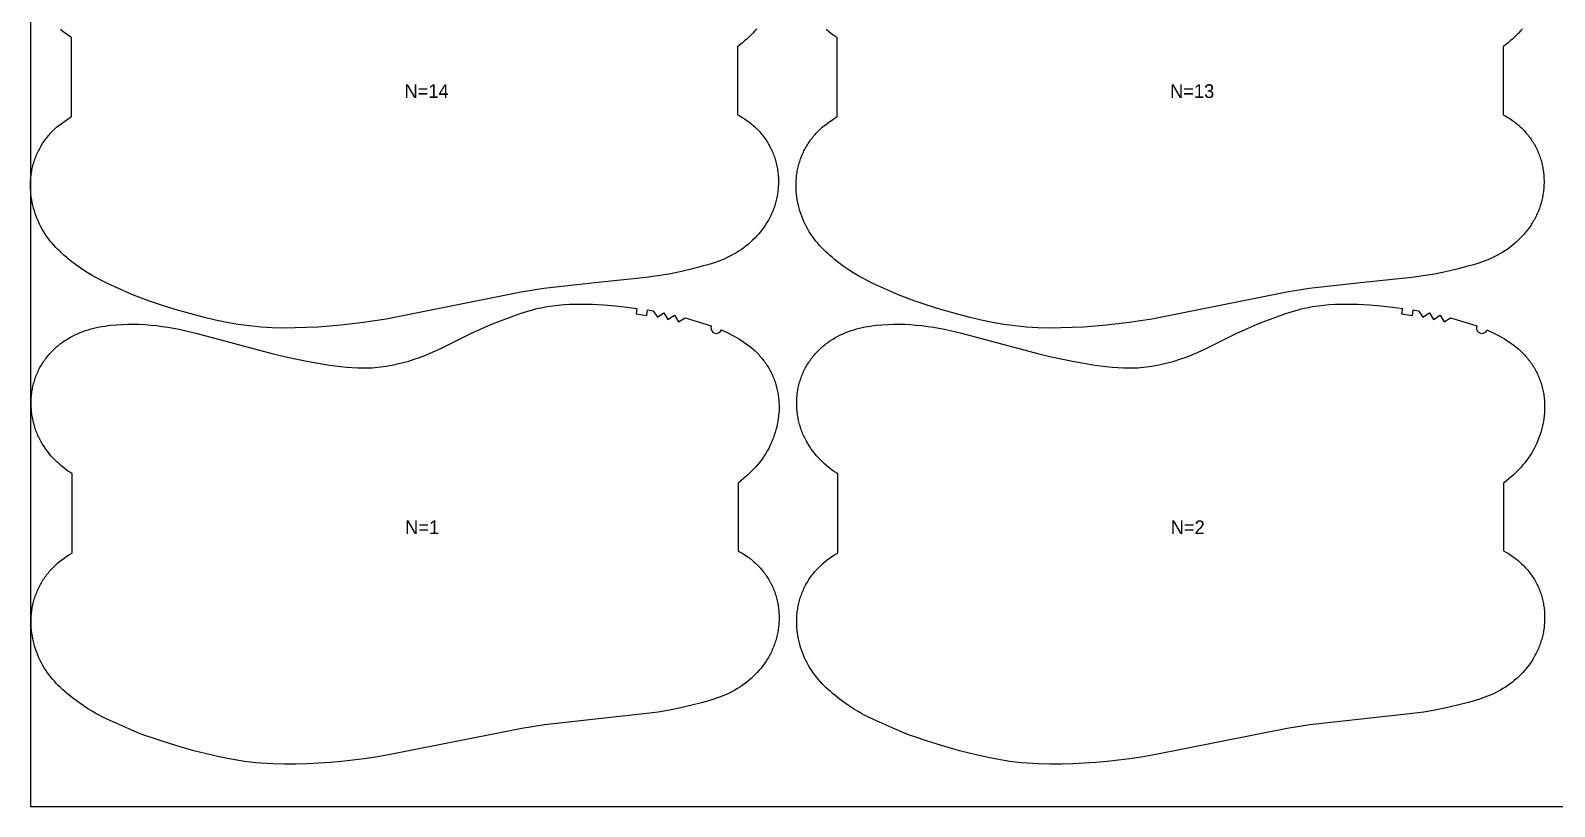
# Model space of a CAD drawing. Header units: inches. Extents: x 0 to 1960, y -78 to 1069.
# Drawn here: x 0 to 557, y -78 to 206 of the extents above; entities that cross this region are included whole.
import ezdxf

# ---------------------------------------------------------------- set-up
doc = ezdxf.new("R2010")
doc.units = ezdxf.units.IN

msp = doc.modelspace()

# ---------------------------------------------------------------- linework, layer by layer
at = {"layer": '1'}
for points in [[(0, -77.8574), (1959.7864, -77.8574), (1959.7864, 1068.9969), (0, 1068.9969), (0, -77.8574)], [(252.6711, 96.495), (255.4772, 95.1926), (256.8533, 94.4847), (258.209, 93.7364), (259.1138, 93.2059), (260.0064, 92.6546), (260.8846, 92.0815), (261.7465, 91.4853), (262.5899, 90.8646), (263.4128, 90.2184), (264.2131, 89.5453), (264.6041, 89.1983), (264.9887, 88.8441), (265.3666, 88.4827), (265.7378, 88.1141), (266.102, 87.7385), (266.4592, 87.3559), (266.8092, 86.9667), (267.152, 86.5709), (267.4873, 86.1687), (267.8151, 85.7603), (268.1353, 85.3457), (268.4477, 84.9252), (268.7522, 84.4989), (269.0487, 84.0669), (269.337, 83.6295), (269.6171, 83.1867), (269.8889, 82.7387), (270.1521, 82.2856), (270.4068, 81.8277), (270.6527, 81.3651), (270.8899, 80.8979), (271.1183, 80.4264), (271.3377, 79.9507), (271.5481, 79.471), (271.7494, 78.9874), (271.9416, 78.5002), (272.1245, 78.0094), (272.2982, 77.5154), (272.4624, 77.0182), (272.6172, 76.5181), (272.7625, 76.0151), (272.8981, 75.5095), (273.024, 75.0015), (273.1402, 74.4913), (273.2465, 73.9789), (273.343, 73.4646), (273.4299, 72.9485), (273.5071, 72.4309), (273.5747, 71.9119), (273.6328, 71.3917), (273.6816, 70.8704), (273.7209, 70.3483), (273.751, 69.8255), (273.7719, 69.3022), (273.7864, 68.2547), (273.7649, 67.2073), (273.708, 66.1613), (273.6163, 65.1181), (273.4904, 64.0787), (273.3308, 63.044), (273.138, 62.0148), (272.9125, 60.992), (272.655, 59.9766), (272.366, 58.9694), (272.0459, 57.9712), (271.6953, 56.9831), (271.3144, 56.0063), (270.903, 55.0422), (270.4614, 54.0919), (269.9894, 53.1568), (269.4873, 52.2383), (268.9549, 51.3376), (268.3924, 50.4561), (267.8001, 49.5947), (267.1796, 48.7533), (266.5329, 47.9312), (265.8618, 47.1279), (265.1683, 46.343), (264.4543, 45.5759), (263.7218, 44.826), (262.9726, 44.0928), (262.2086, 43.3757), (261.4305, 42.6743), (260.6392, 41.9882), (259.8355, 41.3167), (258.7864, 40.4856), (258.7864, 15.6683), (259.6084, 15.2219), (260.512, 14.6914), (261.397, 14.1306), (262.262, 13.5396), (262.6865, 13.2328), (263.1055, 12.9186), (263.5187, 12.5969), (263.9259, 12.2678), (264.327, 11.9313), (264.7217, 11.5874), (265.11, 11.2362), (265.4915, 10.8777), (265.8661, 10.5118), (266.2337, 10.1388), (266.594, 9.7588), (266.947, 9.372), (267.2925, 8.9784), (267.6304, 8.5782), (267.9604, 8.1715), (268.2826, 7.7586), (268.5966, 7.3395), (268.9023, 6.9144), (269.1997, 6.4834), (269.4885, 6.0467), (269.7687, 5.6045), (270.04, 5.1568), (270.3023, 4.7037), (270.5555, 4.2456), (270.7994, 3.7824), (271.034, 3.3145), (271.2592, 2.8419), (271.475, 2.3649), (271.6814, 1.8838), (271.8783, 1.3986), (272.0658, 0.9097), (272.2437, 0.4172), (272.412, -0.0787), (272.5707, -0.5778), (272.7198, -1.0799), (272.8592, -1.5847), (272.9889, -2.0922), (273.1088, -2.602), (273.2189, -3.1139), (273.3193, -3.6279), (273.4097, -4.1435), (273.4904, -4.6608), (273.5613, -5.1795), (273.6224, -5.6995), (273.6738, -6.2205), (273.7155, -6.7423), (273.7476, -7.2649), (273.7701, -7.7881), (273.783, -8.3116), (273.7864, -8.8353), (273.7803, -9.3591), (273.7647, -9.8827), (273.7397, -10.4059), (273.7053, -10.9287), (273.6615, -11.4507), (273.6084, -11.972), (273.5461, -12.4922), (273.4744, -13.0112), (273.3935, -13.5288), (273.3034, -14.0449), (273.2041, -14.5592), (273.0955, -15.0716), (272.9778, -15.582), (272.8509, -16.09), (272.7148, -16.5957), (272.5696, -17.0987), (272.4152, -17.5989), (272.2517, -18.0962), (272.0792, -18.5903), (271.8975, -19.0811), (271.7068, -19.5684), (271.507, -20.052), (271.2982, -20.5318), (271.0805, -21.0077), (270.8541, -21.4794), (270.6191, -21.9471), (270.3757, -22.4105), (270.1241, -22.8695), (269.8643, -23.3241), (269.5965, -23.7742), (269.0377, -24.6603), (268.4489, -25.5271), (267.8312, -26.3737), (267.186, -27.1995), (266.5145, -28.0036), (265.8174, -28.7854), (265.0957, -29.5444), (264.3503, -30.2801), (263.582, -30.9917), (262.7917, -31.6789), (261.9803, -32.3409), (261.1486, -32.9773), (260.2974, -33.5876), (259.428, -34.1715), (258.5413, -34.7291), (257.6385, -35.2603), (256.7206, -35.7651), (255.7887, -36.2433), (254.8439, -36.695), (253.8873, -37.1201), (252.92, -37.5189), (251.9432, -37.8936), (250.958, -38.2465), (249.9655, -38.5803), (247.9635, -39.2002), (245.9466, -39.7732), (241.8921, -40.831), (237.8123, -41.7772), (233.7058, -42.6066), (229.5755, -43.3079), (225.4261, -43.8792), (206.6797, -45.8686), (187.9442, -47.9586), (179.674, -49.2999), (130.366, -59.0924), (126.2303, -59.7585), (122.0823, -60.3481), (113.7625, -61.3378), (109.5898, -61.7091), (105.4102, -61.9949), (101.2261, -62.2001), (97.0385, -62.3238), (92.8488, -62.3574), (88.6607, -62.2689), (86.5687, -62.1677), (84.4791, -62.0255), (82.3928, -61.8413), (80.3108, -61.6142), (78.2339, -61.3439), (76.1624, -61.0331), (72.0367, -60.304), (67.9349, -59.4529), (63.8555, -58.5), (59.7972, -57.4605), (53.1804, -55.5723), (47.7565, -53.8637), (43.7836, -52.5303), (41.8121, -51.8234), (39.8557, -51.078), (37.9169, -50.2889), (35.9921, -49.4649), (28.3464, -46.0276), (26.4591, -45.12), (24.5984, -44.1621), (23.6807, -43.6592), (22.7721, -43.1399), (20.9817, -42.0546), (19.2269, -40.9108), (17.5075, -39.7133), (15.8244, -38.4654), (14.1823, -37.1645), (13.3785, -36.493), (12.5873, -35.8069), (11.8092, -35.1055), (11.0451, -34.3884), (10.296, -33.6552), (9.5634, -32.9053), (8.8495, -32.1382), (8.156, -31.3532), (7.4849, -30.55), (6.8382, -29.7279), (6.2177, -28.8865), (5.6254, -28.0251), (5.0629, -27.1436), (4.5305, -26.2429), (4.0283, -25.3244), (3.5564, -24.3893), (3.1147, -23.439), (2.7034, -22.4749), (2.3224, -21.4981), (1.9719, -20.51), (1.6518, -19.5118), (1.3628, -18.5046), (1.1052, -17.4892), (0.8798, -16.4664), (0.687, -15.4372), (0.5274, -14.4025), (0.4014, -13.3631), (0.3097, -12.3199), (0.2529, -11.2739), (0.2314, -10.2265), (0.2459, -9.179), (0.2667, -8.6557), (0.2968, -8.1329), (0.3362, -7.6108), (0.3849, -7.0895), (0.4431, -6.5693), (0.5107, -6.0503), (0.5879, -5.5327), (0.6747, -5.0166), (0.7713, -4.5023), (0.8776, -3.9899), (0.9938, -3.4797), (1.1197, -2.9716), (1.2553, -2.4661), (1.4006, -1.9631), (1.5553, -1.463), (1.7196, -0.9658), (1.8932, -0.4718), (2.0762, 0.019), (2.2684, 0.5062), (2.4697, 0.9898), (2.6801, 1.4695), (2.8995, 1.9452), (3.1279, 2.4167), (3.365, 2.8839), (3.611, 3.3465), (3.8656, 3.8044), (4.1289, 4.2575), (4.4006, 4.7055), (4.6807, 5.1483), (4.9691, 5.5857), (5.2656, 6.0177), (5.5701, 6.444), (5.8825, 6.8645), (6.2027, 7.2791), (6.5305, 7.6875), (6.8658, 8.0897), (7.2085, 8.4855), (7.5586, 8.8748), (7.9157, 9.2573), (8.28, 9.6329), (8.6511, 10.0015), (9.0291, 10.3629), (9.4137, 10.7171), (9.8047, 11.0641), (10.605, 11.7372), (11.4279, 12.3834), (12.2713, 13.0041), (13.1331, 13.6003), (14.0114, 14.1734), (14.9039, 14.7247), (15.2314, 14.9167), (15.2314, 43.9062), (14.5898, 44.3097), (13.7203, 44.8936), (12.8692, 45.5039), (12.0375, 46.1403), (11.226, 46.8023), (10.4357, 47.4894), (9.6674, 48.2011), (8.922, 48.9367), (8.2004, 49.6958), (7.5033, 50.4776), (6.8317, 51.2817), (6.1865, 52.1075), (5.5689, 52.9541), (4.9801, 53.8209), (4.4213, 54.707), (4.1535, 55.1571), (3.8937, 55.6117), (3.642, 56.0707), (3.3986, 56.5341), (3.1636, 57.0018), (2.9372, 57.4735), (2.7196, 57.9494), (2.5108, 58.4291), (2.311, 58.9128), (2.1203, 59.4001), (1.9386, 59.8909), (1.766, 60.385), (1.6026, 60.8822), (1.4482, 61.3825), (1.303, 61.8855), (1.1669, 62.3912), (1.04, 62.8992), (0.9223, 63.4096), (0.8137, 63.922), (0.7144, 64.4363), (0.6242, 64.9524), (0.5433, 65.47), (0.4717, 65.989), (0.4093, 66.5092), (0.3563, 67.0305), (0.3125, 67.5525), (0.2781, 68.0753), (0.2531, 68.5985), (0.2375, 69.1221), (0.2314, 69.6459), (0.2348, 70.1696), (0.2477, 70.6931), (0.2702, 71.2162), (0.3022, 71.7389), (0.344, 72.2607), (0.3954, 72.7817), (0.4565, 73.3017), (0.5274, 73.8204), (0.608, 74.3377), (0.6985, 74.8533), (0.7988, 75.3673), (0.909, 75.8792), (1.0289, 76.389), (1.1586, 76.8964), (1.298, 77.4013), (1.4471, 77.9034), (1.6058, 78.4025), (1.7741, 78.8984), (1.952, 79.3909), (2.1394, 79.8798), (2.3364, 80.365), (2.5428, 80.8461), (2.7586, 81.3231), (2.9838, 81.7957), (3.2184, 82.2636), (3.4623, 82.7268), (3.7155, 83.1849), (3.9778, 83.6379), (4.2491, 84.0857), (4.5292, 84.5279), (4.8181, 84.9646), (5.1154, 85.3956), (5.4212, 85.8207), (5.7352, 86.2398), (6.0573, 86.6527), (6.3874, 87.0594), (6.7252, 87.4595), (7.0707, 87.8532), (7.4238, 88.24), (7.7841, 88.62), (8.1517, 88.993), (8.5263, 89.3589), (8.9078, 89.7174), (9.296, 90.0686), (9.6908, 90.4125), (10.0919, 90.749), (10.4991, 91.0781), (10.9123, 91.3998), (11.3312, 91.714), (11.7558, 92.0207), (12.6208, 92.6117), (13.5058, 93.1726), (14.4093, 93.7031), (15.3299, 94.203), (16.2659, 94.6723), (17.2162, 95.1113), (18.1797, 95.5206), (19.1552, 95.9006), (20.1416, 96.2519), (21.1378, 96.575), (22.1425, 96.8702), (23.1547, 97.1383), (24.1732, 97.3797), (25.1974, 97.5956), (26.2266, 97.7875), (27.2601, 97.9565), (28.2972, 98.104), (29.3373, 98.2313), (31.4239, 98.4305), (33.515, 98.563), (35.6086, 98.6319), (37.7028, 98.6382), (39.7961, 98.5835), (41.8871, 98.4696), (43.9747, 98.3004), (46.0581, 98.0807), (48.1365, 97.815), (50.209, 97.5071), (52.2746, 97.1569), (54.3321, 96.7637), (56.3803, 96.3266), (60.4496, 95.3342), (88.7941, 87.809), (92.8678, 86.8307), (96.9583, 85.9255), (101.0654, 85.0994), (105.1871, 84.3498), (109.322, 83.6799), (113.4743, 83.1246), (115.5583, 82.9043), (117.6468, 82.7349), (119.7382, 82.628), (120.7846, 82.6016), (121.8313, 82.5951), (122.8779, 82.6097), (123.9243, 82.6454), (124.9699, 82.7018), (126.0144, 82.7785), (127.0574, 82.8752), (128.0984, 82.9916), (129.1371, 83.1272), (130.173, 83.2818), (131.2058, 83.4549), (132.2354, 83.6461), (134.2841, 84.0804), (136.3182, 84.5807), (138.3366, 85.1426), (140.3381, 85.7627), (142.3204, 86.4408), (144.2811, 87.1776), (146.2179, 87.9735), (148.1296, 88.8269), (150.021, 89.7259), (161.2645, 95.3441), (165.0782, 97.0774), (168.9384, 98.7056), (172.8343, 100.2443), (176.764, 101.6971), (178.7423, 102.3891), (180.7323, 103.0449), (182.737, 103.6497), (183.7458, 103.9282), (184.7594, 104.1884), (185.7781, 104.4287), (186.8015, 104.6494), (187.8291, 104.8509), (188.8605, 105.0338), (190.9325, 105.346), (193.0135, 105.5903), (195.1003, 105.7716), (197.191, 105.8959), (199.2843, 105.9697), (201.3789, 105.9995), (203.4737, 105.9906), (205.5679, 105.9439), (207.6607, 105.859), (209.7515, 105.7356), (213.9251, 105.3792), (218.0881, 104.9068), (221.7593, 104.4185), (221.4783, 102.4383), (225.3924, 101.8428), (225.7137, 103.8168), (227.6859, 103.4847), (229.287, 101.1637), (231.6178, 102.7496), (233.1538, 100.3871), (235.5273, 101.9051), (236.9892, 99.4967), (239.4087, 100.94), (244.1994, 99.5123), (248.9567, 97.9769), (248.8276, 97.3704), (248.8905, 96.7535), (249.1393, 96.1856), (249.5501, 95.7211), (250.0834, 95.4049), (250.688, 95.2672), (251.3056, 95.3213), (251.8771, 95.562), (252.3473, 95.9662), (252.6711, 96.495)], [(532.6711, 96.495), (535.4772, 95.1926), (536.8533, 94.4847), (538.209, 93.7364), (539.1138, 93.2059), (540.0064, 92.6546), (540.8846, 92.0815), (541.7465, 91.4853), (542.5899, 90.8646), (543.4128, 90.2184), (544.2131, 89.5453), (544.6041, 89.1983), (544.9887, 88.8441), (545.3666, 88.4827), (545.7378, 88.1141), (546.102, 87.7385), (546.4592, 87.3559), (546.8092, 86.9667), (547.152, 86.5709), (547.4873, 86.1687), (547.8151, 85.7603), (548.1353, 85.3457), (548.4477, 84.9252), (548.7522, 84.4989), (549.0487, 84.0669), (549.337, 83.6295), (549.6171, 83.1867), (549.8889, 82.7387), (550.1521, 82.2856), (550.4068, 81.8277), (550.6527, 81.3651), (550.8899, 80.8979), (551.1183, 80.4264), (551.3377, 79.9507), (551.5481, 79.471), (551.7494, 78.9874), (551.9416, 78.5002), (552.1245, 78.0094), (552.2982, 77.5154), (552.4624, 77.0182), (552.6172, 76.5181), (552.7625, 76.0151), (552.8981, 75.5095), (553.024, 75.0015), (553.1402, 74.4913), (553.2465, 73.9789), (553.343, 73.4646), (553.4299, 72.9485), (553.5071, 72.4309), (553.5747, 71.9119), (553.6328, 71.3917), (553.6816, 70.8704), (553.7209, 70.3483), (553.751, 69.8255), (553.7719, 69.3022), (553.7864, 68.2547), (553.7649, 67.2073), (553.708, 66.1613), (553.6163, 65.1181), (553.4904, 64.0787), (553.3308, 63.044), (553.138, 62.0148), (552.9125, 60.992), (552.655, 59.9766), (552.366, 58.9694), (552.0459, 57.9712), (551.6953, 56.9831), (551.3144, 56.0063), (550.903, 55.0422), (550.4614, 54.0919), (549.9894, 53.1568), (549.4873, 52.2383), (548.9549, 51.3376), (548.3924, 50.4561), (547.8001, 49.5947), (547.1796, 48.7533), (546.5329, 47.9312), (545.8618, 47.1279), (545.1683, 46.343), (544.4543, 45.5759), (543.7218, 44.826), (542.9726, 44.0928), (542.2086, 43.3757), (541.4305, 42.6743), (540.6392, 41.9882), (539.8355, 41.3167), (538.7864, 40.4856), (538.7864, 15.6683), (539.6084, 15.2219), (540.512, 14.6914), (541.397, 14.1306), (542.262, 13.5396), (542.6865, 13.2328), (543.1055, 12.9186), (543.5187, 12.5969), (543.9259, 12.2678), (544.327, 11.9313), (544.7217, 11.5874), (545.11, 11.2362), (545.4915, 10.8777), (545.8661, 10.5118), (546.2337, 10.1388), (546.594, 9.7588), (546.947, 9.372), (547.2925, 8.9784), (547.6304, 8.5782), (547.9604, 8.1715), (548.2826, 7.7586), (548.5966, 7.3395), (548.9023, 6.9144), (549.1997, 6.4834), (549.4885, 6.0467), (549.7687, 5.6045), (550.04, 5.1568), (550.3023, 4.7037), (550.5555, 4.2456), (550.7994, 3.7824), (551.034, 3.3145), (551.2592, 2.8419), (551.475, 2.3649), (551.6814, 1.8838), (551.8783, 1.3986), (552.0658, 0.9097), (552.2437, 0.4172), (552.412, -0.0787), (552.5707, -0.5778), (552.7198, -1.0799), (552.8592, -1.5847), (552.9889, -2.0922), (553.1088, -2.602), (553.2189, -3.1139), (553.3193, -3.6279), (553.4097, -4.1435), (553.4904, -4.6608), (553.5613, -5.1795), (553.6224, -5.6995), (553.6738, -6.2205), (553.7155, -6.7423), (553.7476, -7.2649), (553.7701, -7.7881), (553.783, -8.3116), (553.7864, -8.8353), (553.7803, -9.3591), (553.7647, -9.8827), (553.7397, -10.4059), (553.7053, -10.9287), (553.6615, -11.4507), (553.6084, -11.972), (553.5461, -12.4922), (553.4744, -13.0112), (553.3935, -13.5288), (553.3034, -14.0449), (553.2041, -14.5592), (553.0955, -15.0716), (552.9778, -15.582), (552.8509, -16.09), (552.7148, -16.5957), (552.5696, -17.0987), (552.4152, -17.5989), (552.2517, -18.0962), (552.0792, -18.5903), (551.8975, -19.0811), (551.7068, -19.5684), (551.507, -20.052), (551.2982, -20.5318), (551.0805, -21.0077), (550.8541, -21.4794), (550.6191, -21.9471), (550.3757, -22.4105), (550.1241, -22.8695), (549.8643, -23.3241), (549.5965, -23.7742), (549.0377, -24.6603), (548.4489, -25.5271), (547.8312, -26.3737), (547.186, -27.1995), (546.5145, -28.0036), (545.8174, -28.7854), (545.0957, -29.5444), (544.3503, -30.2801), (543.582, -30.9917), (542.7917, -31.6789), (541.9803, -32.3409), (541.1486, -32.9773), (540.2974, -33.5876), (539.428, -34.1715), (538.5413, -34.7291), (537.6385, -35.2603), (536.7206, -35.7651), (535.7887, -36.2433), (534.8439, -36.695), (533.8873, -37.1201), (532.92, -37.5189), (531.9432, -37.8936), (530.958, -38.2465), (529.9655, -38.5803), (527.9635, -39.2002), (525.9466, -39.7732), (521.8921, -40.831), (517.8123, -41.7772), (513.7058, -42.6066), (509.5755, -43.3079), (505.4261, -43.8792), (486.6797, -45.8686), (467.9442, -47.9586), (459.674, -49.2999), (410.366, -59.0924), (406.2303, -59.7585), (402.0823, -60.3481), (393.7625, -61.3378), (389.5898, -61.7091), (385.4102, -61.9949), (381.2261, -62.2001), (377.0385, -62.3238), (372.8488, -62.3574), (368.6607, -62.2689), (366.5687, -62.1677), (364.4791, -62.0255), (362.3928, -61.8413), (360.3108, -61.6142), (358.2339, -61.3439), (356.1624, -61.0331), (352.0367, -60.304), (347.9349, -59.4529), (343.8555, -58.5), (339.7972, -57.4605), (333.1804, -55.5723), (327.7565, -53.8637), (323.7836, -52.5303), (321.8121, -51.8234), (319.8557, -51.078), (317.9169, -50.2889), (315.9921, -49.4649), (308.3464, -46.0276), (306.4591, -45.12), (304.5984, -44.1621), (303.6807, -43.6592), (302.7721, -43.1399), (300.9817, -42.0546), (299.2269, -40.9108), (297.5075, -39.7133), (295.8244, -38.4654), (294.1823, -37.1645), (293.3785, -36.493), (292.5873, -35.8069), (291.8092, -35.1055), (291.0451, -34.3884), (290.296, -33.6552), (289.5634, -32.9053), (288.8495, -32.1382), (288.156, -31.3532), (287.4849, -30.55), (286.8382, -29.7279), (286.2177, -28.8865), (285.6254, -28.0251), (285.0629, -27.1436), (284.5305, -26.2429), (284.0283, -25.3244), (283.5564, -24.3893), (283.1147, -23.439), (282.7034, -22.4749), (282.3224, -21.4981), (281.9719, -20.51), (281.6518, -19.5118), (281.3628, -18.5046), (281.1052, -17.4892), (280.8798, -16.4664), (280.687, -15.4372), (280.5274, -14.4025), (280.4014, -13.3631), (280.3097, -12.3199), (280.2529, -11.2739), (280.2314, -10.2265), (280.2459, -9.179), (280.2667, -8.6557), (280.2968, -8.1329), (280.3362, -7.6108), (280.3849, -7.0895), (280.4431, -6.5693), (280.5107, -6.0503), (280.5879, -5.5327), (280.6747, -5.0166), (280.7713, -4.5023), (280.8776, -3.9899), (280.9938, -3.4797), (281.1197, -2.9716), (281.2553, -2.4661), (281.4006, -1.9631), (281.5553, -1.463), (281.7196, -0.9658), (281.8932, -0.4718), (282.0762, 0.019), (282.2684, 0.5062), (282.4697, 0.9898), (282.6801, 1.4695), (282.8995, 1.9452), (283.1279, 2.4167), (283.365, 2.8839), (283.611, 3.3465), (283.8656, 3.8044), (284.1289, 4.2575), (284.4006, 4.7055), (284.6807, 5.1483), (284.9691, 5.5857), (285.2656, 6.0177), (285.5701, 6.444), (285.8825, 6.8645), (286.2027, 7.2791), (286.5305, 7.6875), (286.8658, 8.0897), (287.2085, 8.4855), (287.5586, 8.8748), (287.9157, 9.2573), (288.28, 9.6329), (288.6511, 10.0015), (289.0291, 10.3629), (289.4137, 10.7171), (289.8047, 11.0641), (290.605, 11.7372), (291.4279, 12.3834), (292.2713, 13.0041), (293.1331, 13.6003), (294.0114, 14.1734), (294.9039, 14.7247), (295.2314, 14.9167), (295.2314, 43.9062), (294.5898, 44.3097), (293.7203, 44.8936), (292.8692, 45.5039), (292.0375, 46.1403), (291.226, 46.8023), (290.4357, 47.4894), (289.6674, 48.2011), (288.922, 48.9367), (288.2004, 49.6958), (287.5033, 50.4776), (286.8317, 51.2817), (286.1865, 52.1075), (285.5689, 52.9541), (284.9801, 53.8209), (284.4213, 54.707), (284.1535, 55.1571), (283.8937, 55.6117), (283.642, 56.0707), (283.3986, 56.5341), (283.1636, 57.0018), (282.9372, 57.4735), (282.7196, 57.9494), (282.5108, 58.4291), (282.311, 58.9128), (282.1203, 59.4001), (281.9386, 59.8909), (281.766, 60.385), (281.6026, 60.8822), (281.4482, 61.3825), (281.303, 61.8855), (281.1669, 62.3912), (281.04, 62.8992), (280.9223, 63.4096), (280.8137, 63.922), (280.7144, 64.4363), (280.6242, 64.9524), (280.5433, 65.47), (280.4717, 65.989), (280.4093, 66.5092), (280.3563, 67.0305), (280.3125, 67.5525), (280.2781, 68.0753), (280.2531, 68.5985), (280.2375, 69.1221), (280.2314, 69.6459), (280.2348, 70.1696), (280.2477, 70.6931), (280.2702, 71.2162), (280.3022, 71.7389), (280.344, 72.2607), (280.3954, 72.7817), (280.4565, 73.3017), (280.5274, 73.8204), (280.608, 74.3377), (280.6985, 74.8533), (280.7988, 75.3673), (280.909, 75.8792), (281.0289, 76.389), (281.1586, 76.8964), (281.298, 77.4013), (281.4471, 77.9034), (281.6058, 78.4025), (281.7741, 78.8984), (281.952, 79.3909), (282.1394, 79.8798), (282.3364, 80.365), (282.5428, 80.8461), (282.7586, 81.3231), (282.9838, 81.7957), (283.2184, 82.2636), (283.4623, 82.7268), (283.7155, 83.1849), (283.9778, 83.6379), (284.2491, 84.0857), (284.5292, 84.5279), (284.8181, 84.9646), (285.1154, 85.3956), (285.4212, 85.8207), (285.7352, 86.2398), (286.0573, 86.6527), (286.3874, 87.0594), (286.7252, 87.4595), (287.0707, 87.8532), (287.4238, 88.24), (287.7841, 88.62), (288.1517, 88.993), (288.5263, 89.3589), (288.9078, 89.7174), (289.296, 90.0686), (289.6908, 90.4125), (290.0919, 90.749), (290.4991, 91.0781), (290.9123, 91.3998), (291.3312, 91.714), (291.7558, 92.0207), (292.6208, 92.6117), (293.5058, 93.1726), (294.4093, 93.7031), (295.3299, 94.203), (296.2659, 94.6723), (297.2162, 95.1113), (298.1797, 95.5206), (299.1552, 95.9006), (300.1416, 96.2519), (301.1378, 96.575), (302.1425, 96.8702), (303.1547, 97.1383), (304.1732, 97.3797), (305.1974, 97.5956), (306.2266, 97.7875), (307.2601, 97.9565), (308.2972, 98.104), (309.3373, 98.2313), (311.4239, 98.4305), (313.515, 98.563), (315.6086, 98.6319), (317.7028, 98.6382), (319.7961, 98.5835), (321.8871, 98.4696), (323.9747, 98.3004), (326.0581, 98.0807), (328.1365, 97.815), (330.209, 97.5071), (332.2746, 97.1569), (334.3321, 96.7637), (336.3803, 96.3266), (340.4496, 95.3342), (368.7941, 87.809), (372.8678, 86.8307), (376.9583, 85.9255), (381.0654, 85.0994), (385.1871, 84.3498), (389.322, 83.6799), (393.4743, 83.1246), (395.5583, 82.9043), (397.6468, 82.7349), (399.7382, 82.628), (400.7846, 82.6016), (401.8313, 82.5951), (402.8779, 82.6097), (403.9243, 82.6454), (404.9699, 82.7018), (406.0144, 82.7785), (407.0574, 82.8752), (408.0984, 82.9916), (409.1371, 83.1272), (410.173, 83.2818), (411.2058, 83.4549), (412.2354, 83.6461), (414.2841, 84.0804), (416.3182, 84.5807), (418.3366, 85.1426), (420.3381, 85.7627), (422.3204, 86.4408), (424.2811, 87.1776), (426.2179, 87.9735), (428.1296, 88.8269), (430.021, 89.7259), (441.2645, 95.3441), (445.0782, 97.0774), (448.9384, 98.7056), (452.8343, 100.2443), (456.764, 101.6971), (458.7423, 102.3891), (460.7323, 103.0449), (462.737, 103.6497), (463.7458, 103.9282), (464.7594, 104.1884), (465.7781, 104.4287), (466.8015, 104.6494), (467.8291, 104.8509), (468.8605, 105.0338), (470.9325, 105.346), (473.0135, 105.5903), (475.1003, 105.7716), (477.191, 105.8959), (479.2843, 105.9697), (481.3789, 105.9995), (483.4737, 105.9906), (485.5679, 105.9439), (487.6607, 105.859), (489.7515, 105.7356), (493.9251, 105.3792), (498.0881, 104.9068), (501.7593, 104.4185), (501.4783, 102.4383), (505.3924, 101.8428), (505.7137, 103.8168), (507.6859, 103.4847), (509.287, 101.1637), (511.6178, 102.7496), (513.1538, 100.3871), (515.5273, 101.9051), (516.9892, 99.4967), (519.4087, 100.94), (524.1994, 99.5123), (528.9567, 97.9769), (528.8276, 97.3704), (528.8905, 96.7535), (529.1393, 96.1856), (529.5501, 95.7211), (530.0834, 95.4049), (530.688, 95.2672), (531.3056, 95.3213), (531.8771, 95.562), (532.3473, 95.9662), (532.6711, 96.495)]]:
    msp.add_lwpolyline(points, close=True, dxfattribs=at)
for points in [[(265.6304, 206.7104), (264.9369, 205.9254), (264.2229, 205.1583), (263.4904, 204.4084), (262.7412, 203.6752), (261.9772, 202.9581), (261.1991, 202.2567), (260.4078, 201.5706), (259.6041, 200.8991), (258.555, 200.068), (258.555, 175.2507), (259.377, 174.8043), (260.2806, 174.2738), (261.1656, 173.713), (262.0306, 173.122), (262.4551, 172.8152), (262.8741, 172.501), (263.2873, 172.1793), (263.6945, 171.8502), (264.0956, 171.5137), (264.4904, 171.1698), (264.8786, 170.8186), (265.2601, 170.4601), (265.6347, 170.0942), (266.0023, 169.7212), (266.3626, 169.3412), (266.7156, 168.9544), (267.0611, 168.5608), (267.399, 168.1606), (267.7291, 167.7539), (268.0512, 167.341), (268.3652, 166.9219), (268.6709, 166.4968), (268.9683, 166.0658), (269.2572, 165.6291), (269.5373, 165.1869), (269.8086, 164.7392), (270.0709, 164.2861), (270.3241, 163.828), (270.568, 163.3648), (270.8026, 162.8969), (271.0278, 162.4243), (271.2436, 161.9474), (271.45, 161.4662), (271.647, 160.981), (271.8344, 160.4921), (272.0123, 159.9996), (272.1806, 159.5037), (272.3393, 159.0046), (272.4884, 158.5025), (272.6278, 157.9977), (272.7575, 157.4902), (272.8774, 156.9804), (272.9876, 156.4685), (273.0879, 155.9546), (273.1784, 155.4389), (273.259, 154.9216), (273.3299, 154.4029), (273.391, 153.883), (273.4424, 153.362), (273.4841, 152.8401), (273.5162, 152.3175), (273.5387, 151.7943), (273.5516, 151.2708), (273.555, 150.7471), (273.5489, 150.2233), (273.5333, 149.6998), (273.5083, 149.1765), (273.4739, 148.6537), (273.4301, 148.1317), (273.377, 147.6104), (273.3147, 147.0902), (273.243, 146.5712), (273.1622, 146.0536), (273.072, 145.5375), (272.9727, 145.0232), (272.8641, 144.5108), (272.7464, 144.0004), (272.6195, 143.4924), (272.4834, 142.9867), (272.3382, 142.4837), (272.1838, 141.9835), (272.0203, 141.4862), (271.8478, 140.9921), (271.6661, 140.5013), (271.4754, 140.014), (271.2756, 139.5304), (271.0668, 139.0506), (270.8491, 138.5747), (270.6227, 138.103), (270.3878, 137.6353), (270.1443, 137.1719), (269.8927, 136.7129), (269.6329, 136.2583), (269.3651, 135.8082), (268.8063, 134.9221), (268.2175, 134.0553), (267.5998, 133.2087), (266.9547, 132.3829), (266.2831, 131.5788), (265.586, 130.797), (264.8643, 130.038), (264.1189, 129.3023), (263.3507, 128.5907), (262.5604, 127.9035), (261.7489, 127.2415), (260.9172, 126.6051), (260.0661, 125.9949), (259.1966, 125.4109), (258.3099, 124.8533), (257.4071, 124.3221), (256.4892, 123.8173), (255.5573, 123.3391), (254.6125, 122.8874), (253.6559, 122.4623), (252.6887, 122.0635), (251.7118, 121.6888), (250.7266, 121.3359), (249.7341, 121.0021), (247.7321, 120.3822), (245.7152, 119.8092), (241.6607, 118.7514), (237.5809, 117.8052), (233.4744, 116.9758), (229.3441, 116.2745), (225.1947, 115.7032), (206.4483, 113.7138), (187.7128, 111.6238), (179.4426, 110.2825), (130.1347, 100.49), (125.9989, 99.8239), (121.8509, 99.2343), (113.5311, 98.2446), (109.3584, 97.8733), (105.1788, 97.5875), (100.9947, 97.3823), (96.8071, 97.2586), (92.6174, 97.225), (88.4293, 97.3135), (86.3373, 97.4147), (84.2477, 97.5569), (82.1614, 97.7411), (80.0795, 97.9682), (78.0025, 98.2385), (75.9311, 98.5493), (71.8053, 99.2784), (67.7035, 100.1295), (63.6241, 101.0824), (59.5658, 102.1219), (52.9491, 104.0101), (47.5251, 105.7187), (43.5522, 107.0521), (41.5807, 107.759), (39.6243, 108.5044), (37.6856, 109.2935), (35.7607, 110.1175), (28.115, 113.5548), (26.2277, 114.4624), (24.367, 115.4203), (23.4493, 115.9232), (22.5407, 116.4425), (20.7503, 117.5278), (18.9955, 118.6716), (17.2762, 119.8691), (15.593, 121.117), (13.9509, 122.4179), (13.1472, 123.0894), (12.3559, 123.7756), (11.5778, 124.4769), (10.8138, 125.194), (10.0646, 125.9272), (9.3321, 126.6771), (8.6181, 127.4442), (7.9246, 128.2292), (7.2535, 129.0324), (6.6068, 129.8545), (5.9863, 130.6959), (5.394, 131.5573), (4.8315, 132.4388), (4.2991, 133.3395), (3.7969, 134.258), (3.325, 135.1931), (2.8834, 136.1434), (2.472, 137.1075), (2.091, 138.0843), (1.7405, 139.0724), (1.4204, 140.0706), (1.1314, 141.0778), (0.8739, 142.0932), (0.6484, 143.116), (0.4556, 144.1452), (0.296, 145.18), (0.17, 146.2193), (0.0784, 147.2625), (0.0215, 148.3085), (0, 149.3559), (0.0145, 150.4034), (0.0354, 150.9267), (0.0655, 151.4495), (0.1048, 151.9716), (0.1536, 152.4929), (0.2117, 153.0131), (0.2793, 153.5321), (0.3565, 154.0497), (0.4434, 154.5658), (0.5399, 155.0801), (0.6462, 155.5925), (0.7624, 156.1027), (0.8883, 156.6108), (1.0239, 157.1163), (1.1692, 157.6193), (1.3239, 158.1194), (1.4882, 158.6166), (1.6618, 159.1106), (1.8448, 159.6014), (2.037, 160.0886), (2.2383, 160.5722), (2.4487, 161.0519), (2.6681, 161.5276), (2.8965, 161.9991), (3.1336, 162.4663), (3.3796, 162.9289), (3.6342, 163.3868), (3.8975, 163.8399), (4.1692, 164.2879), (4.4493, 164.7307), (4.7377, 165.1681), (5.0342, 165.6001), (5.3387, 166.0264), (5.6511, 166.4469), (5.9713, 166.8615), (6.2991, 167.27), (6.6344, 167.6721), (6.9772, 168.0679), (7.3272, 168.4572), (7.6844, 168.8397), (8.0486, 169.2153), (8.4197, 169.5839), (8.7977, 169.9453), (9.1823, 170.2995), (9.5733, 170.6465), (10.3736, 171.3196), (11.1965, 171.9658), (12.0399, 172.5865), (12.9017, 173.1827), (13.78, 173.7558), (14.6725, 174.3071), (15, 174.4991), (15, 203.4886), (14.3584, 203.8921), (13.4889, 204.476), (12.6378, 205.0863), (11.8061, 205.7227), (10.9946, 206.3847)], [(545.6304, 206.7104), (544.9369, 205.9254), (544.2229, 205.1583), (543.4904, 204.4084), (542.7412, 203.6752), (541.9772, 202.9581), (541.1991, 202.2567), (540.4078, 201.5706), (539.6041, 200.8991), (538.555, 200.068), (538.555, 175.2507), (539.377, 174.8043), (540.2806, 174.2738), (541.1656, 173.713), (542.0306, 173.122), (542.4551, 172.8152), (542.8741, 172.501), (543.2873, 172.1793), (543.6945, 171.8502), (544.0956, 171.5137), (544.4904, 171.1698), (544.8786, 170.8186), (545.2601, 170.4601), (545.6347, 170.0942), (546.0023, 169.7212), (546.3626, 169.3412), (546.7156, 168.9544), (547.0611, 168.5608), (547.399, 168.1606), (547.7291, 167.7539), (548.0512, 167.341), (548.3652, 166.9219), (548.6709, 166.4968), (548.9683, 166.0658), (549.2572, 165.6291), (549.5373, 165.1869), (549.8086, 164.7392), (550.0709, 164.2861), (550.3241, 163.828), (550.568, 163.3648), (550.8026, 162.8969), (551.0278, 162.4243), (551.2436, 161.9474), (551.45, 161.4662), (551.647, 160.981), (551.8344, 160.4921), (552.0123, 159.9996), (552.1806, 159.5037), (552.3393, 159.0046), (552.4884, 158.5025), (552.6278, 157.9977), (552.7575, 157.4902), (552.8774, 156.9804), (552.9876, 156.4685), (553.0879, 155.9546), (553.1784, 155.4389), (553.259, 154.9216), (553.3299, 154.4029), (553.391, 153.883), (553.4424, 153.362), (553.4841, 152.8401), (553.5162, 152.3175), (553.5387, 151.7943), (553.5516, 151.2708), (553.555, 150.7471), (553.5489, 150.2233), (553.5333, 149.6998), (553.5083, 149.1765), (553.4739, 148.6537), (553.4301, 148.1317), (553.377, 147.6104), (553.3147, 147.0902), (553.243, 146.5712), (553.1622, 146.0536), (553.072, 145.5375), (552.9727, 145.0232), (552.8641, 144.5108), (552.7464, 144.0004), (552.6195, 143.4924), (552.4834, 142.9867), (552.3382, 142.4837), (552.1838, 141.9835), (552.0203, 141.4862), (551.8478, 140.9921), (551.6661, 140.5013), (551.4754, 140.014), (551.2756, 139.5304), (551.0668, 139.0506), (550.8491, 138.5747), (550.6227, 138.103), (550.3878, 137.6353), (550.1443, 137.1719), (549.8927, 136.7129), (549.6329, 136.2583), (549.3651, 135.8082), (548.8063, 134.9221), (548.2175, 134.0553), (547.5998, 133.2087), (546.9547, 132.3829), (546.2831, 131.5788), (545.586, 130.797), (544.8643, 130.038), (544.1189, 129.3023), (543.3507, 128.5907), (542.5604, 127.9035), (541.7489, 127.2415), (540.9172, 126.6051), (540.0661, 125.9949), (539.1966, 125.4109), (538.3099, 124.8533), (537.4071, 124.3221), (536.4892, 123.8173), (535.5573, 123.3391), (534.6125, 122.8874), (533.6559, 122.4623), (532.6887, 122.0635), (531.7118, 121.6888), (530.7266, 121.3359), (529.7341, 121.0021), (527.7321, 120.3822), (525.7152, 119.8092), (521.6607, 118.7514), (517.5809, 117.8052), (513.4744, 116.9758), (509.3441, 116.2745), (505.1947, 115.7032), (486.4483, 113.7138), (467.7128, 111.6238), (459.4426, 110.2825), (410.1347, 100.49), (405.9989, 99.8239), (401.8509, 99.2343), (393.5311, 98.2446), (389.3584, 97.8733), (385.1788, 97.5875), (380.9947, 97.3823), (376.8071, 97.2586), (372.6174, 97.225), (368.4293, 97.3135), (366.3373, 97.4147), (364.2477, 97.5569), (362.1614, 97.7411), (360.0795, 97.9682), (358.0025, 98.2385), (355.9311, 98.5493), (351.8053, 99.2784), (347.7035, 100.1295), (343.6241, 101.0824), (339.5658, 102.1219), (332.9491, 104.0101), (327.5251, 105.7187), (323.5522, 107.0521), (321.5807, 107.759), (319.6243, 108.5044), (317.6856, 109.2935), (315.7607, 110.1175), (308.115, 113.5548), (306.2277, 114.4624), (304.367, 115.4203), (303.4493, 115.9232), (302.5407, 116.4425), (300.7503, 117.5278), (298.9955, 118.6716), (297.2762, 119.8691), (295.593, 121.117), (293.9509, 122.4179), (293.1472, 123.0894), (292.3559, 123.7756), (291.5778, 124.4769), (290.8138, 125.194), (290.0646, 125.9272), (289.3321, 126.6771), (288.6181, 127.4442), (287.9246, 128.2292), (287.2535, 129.0324), (286.6068, 129.8545), (285.9863, 130.6959), (285.394, 131.5573), (284.8315, 132.4388), (284.2991, 133.3395), (283.7969, 134.258), (283.325, 135.1931), (282.8834, 136.1434), (282.472, 137.1075), (282.091, 138.0843), (281.7405, 139.0724), (281.4204, 140.0706), (281.1314, 141.0778), (280.8739, 142.0932), (280.6484, 143.116), (280.4556, 144.1452), (280.296, 145.18), (280.17, 146.2193), (280.0784, 147.2625), (280.0215, 148.3085), (280, 149.3559), (280.0145, 150.4034), (280.0354, 150.9267), (280.0655, 151.4495), (280.1048, 151.9716), (280.1536, 152.4929), (280.2117, 153.0131), (280.2793, 153.5321), (280.3565, 154.0497), (280.4434, 154.5658), (280.5399, 155.0801), (280.6462, 155.5925), (280.7624, 156.1027), (280.8883, 156.6108), (281.0239, 157.1163), (281.1692, 157.6193), (281.3239, 158.1194), (281.4882, 158.6166), (281.6618, 159.1106), (281.8448, 159.6014), (282.037, 160.0886), (282.2383, 160.5722), (282.4487, 161.0519), (282.6681, 161.5276), (282.8965, 161.9991), (283.1336, 162.4663), (283.3796, 162.9289), (283.6342, 163.3868), (283.8975, 163.8399), (284.1692, 164.2879), (284.4493, 164.7307), (284.7377, 165.1681), (285.0342, 165.6001), (285.3387, 166.0264), (285.6511, 166.4469), (285.9713, 166.8615), (286.2991, 167.27), (286.6344, 167.6721), (286.9772, 168.0679), (287.3272, 168.4572), (287.6844, 168.8397), (288.0486, 169.2153), (288.4197, 169.5839), (288.7977, 169.9453), (289.1823, 170.2995), (289.5733, 170.6465), (290.3736, 171.3196), (291.1965, 171.9658), (292.0399, 172.5865), (292.9017, 173.1827), (293.78, 173.7558), (294.6725, 174.3071), (295, 174.4991), (295, 203.4886), (294.3584, 203.8921), (293.4889, 204.476), (292.6378, 205.0863), (291.8061, 205.7227), (290.9946, 206.3847)]]:
    msp.add_lwpolyline(points, dxfattribs=at)

# ---------------------------------------------------------------- texts
for s, p in [('N=14', (136.7775, 181.4034)), ('N=13', (416.7775, 181.4034)), ('N=1', (137.0089, 21.821)), ('N=2', (417.0089, 21.821))]:
    msp.add_text(s, height=5, dxfattribs=at).set_placement(p)

doc.saveas('drawing.dxf')
